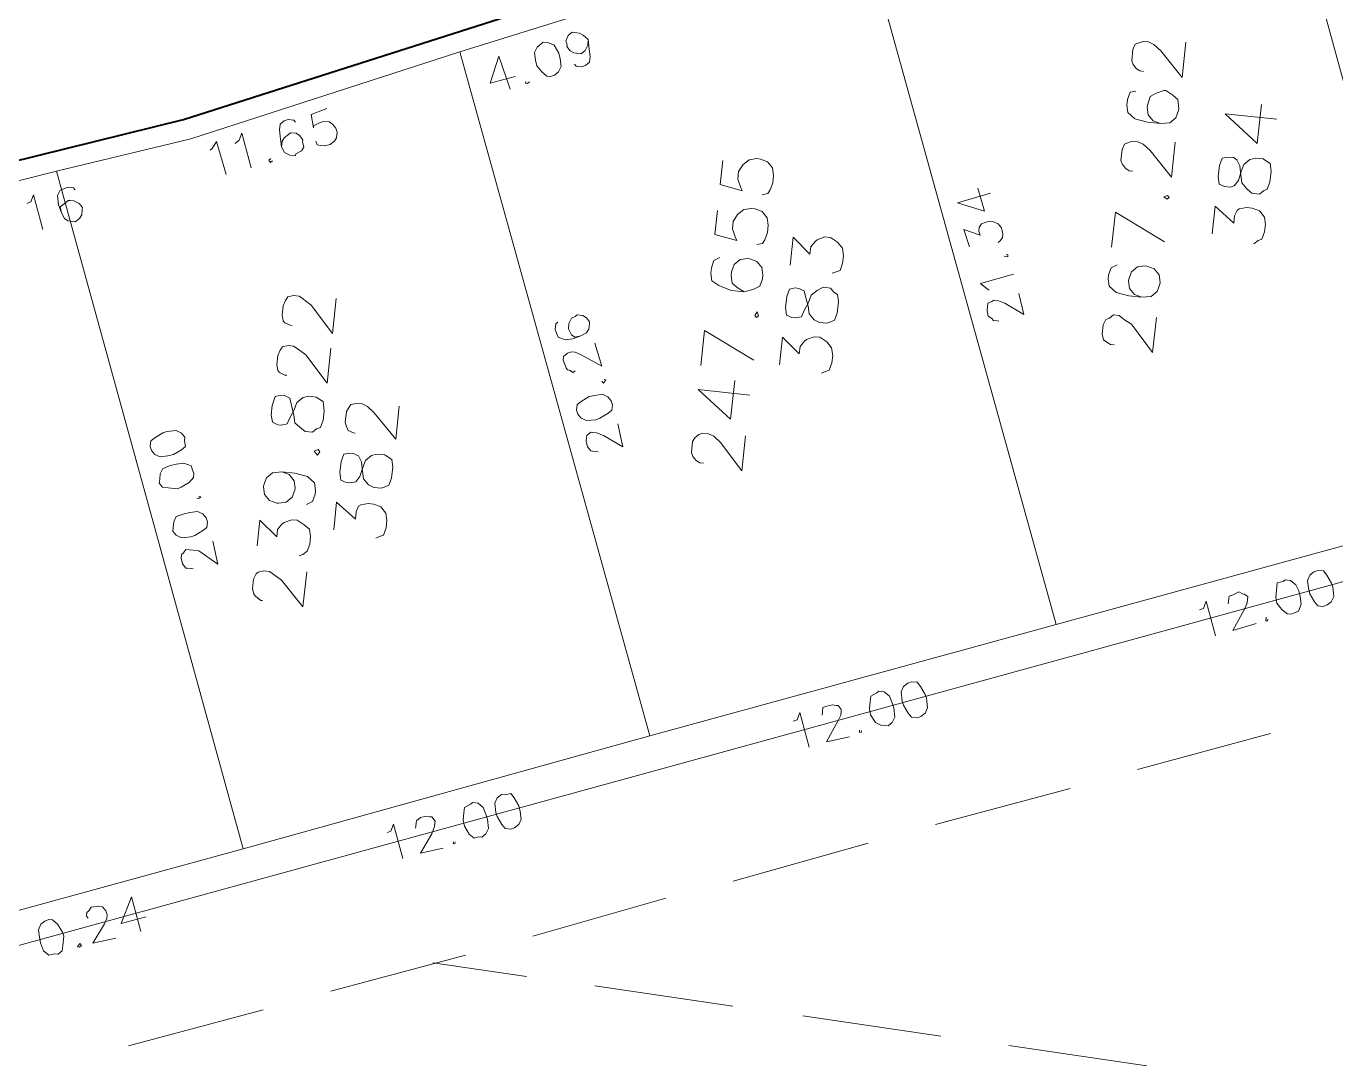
# Model space of a CAD drawing. Header units: metres. Extents: x -977055 to 805873, y -1033982 to 242021.
# Drawn here: x 2733.51 to 2770.98, y 1083.39 to 1112.94 of the extents above; entities that cross this region are included whole.
import ezdxf

# ---------------------------------------------------------------- set-up
doc = ezdxf.new("R2010")
doc.units = ezdxf.units.M
for name, color, linetype in [('PDF_acera', 7, 'Continuous'), ('PDF_areas por lote', 7, 'Continuous'), ('PDF_COTAS', 7, 'Continuous'), ('PDF_linea de centro', 7, 'Continuous'), ('PDF_LOTES', 7, 'Continuous'), ('PDF_No. lotes', 7, 'Continuous'), ('PDF_Poligono Ceres', 7, 'Continuous')]:
    doc.layers.add(name, color=color, linetype=linetype)

# ---------------------------------------------------------------- blocks, each defined once
blk = doc.blocks.new('CALLE')
at = {"layer": 'PDF_acera', "lineweight": 9}
blk.add_lwpolyline([(39.010727, -232.196302, -0.3800811), (49.067424, -237.29328), (76.670496, -307.35936)], format="xyb", dxfattribs=at)
at = {"layer": 'PDF_areas por lote', "lineweight": 9}
for points in [[(58.466016, -244.4904), (58.466016, -244.448064), (58.550688, -244.321056), (58.593024, -244.27872), (58.720032, -244.236384), (58.931712, -244.236384), (59.05872, -244.27872), (59.101056, -244.321056), (59.143392, -244.448064), (59.143392, -244.575072), (59.101056, -244.659744), (58.974048, -244.871424), (58.42368, -245.421792), (59.228064, -245.421792)], [(59.69376, -244.236384), (60.286464, -244.236384), (59.947776, -244.659744), (60.11712, -244.659744), (60.244128, -244.744416), (60.286464, -244.786752), (60.371136, -244.956096), (60.371136, -245.083104), (60.286464, -245.252448), (60.201792, -245.379456), (60.032448, -245.421792), (59.863104, -245.421792), (59.69376, -245.379456), (59.609088, -245.294784), (59.566752, -245.210112)], [(61.429536, -244.617408), (61.3872, -244.786752), (61.260192, -244.91376), (61.090848, -244.956096), (61.048512, -244.956096), (60.879168, -244.91376), (60.75216, -244.786752), (60.709824, -244.617408), (60.709824, -244.575072), (60.75216, -244.405728), (60.879168, -244.27872), (61.048512, -244.236384), (61.090848, -244.236384), (61.260192, -244.27872), (61.3872, -244.405728), (61.429536, -244.617408), (61.429536, -244.91376), (61.3872, -245.210112), (61.260192, -245.379456), (61.090848, -245.421792), (61.006176, -245.421792), (60.836832, -245.379456), (60.75216, -245.252448)], [(63.631008, -244.4904), (63.631008, -244.448064), (63.673344, -244.321056), (63.71568, -244.27872), (63.842688, -244.236384), (64.054368, -244.236384), (64.181376, -244.27872), (64.266048, -244.321056), (64.308384, -244.448064), (64.308384, -244.575072), (64.266048, -244.659744), (64.13904, -244.871424), (63.546336, -245.421792), (64.35072, -245.421792)], [(64.77408, -244.4904), (64.77408, -244.448064), (64.816416, -244.321056), (64.858752, -244.27872), (64.98576, -244.236384), (65.19744, -244.236384), (65.324448, -244.27872), (65.40912, -244.321056), (65.451456, -244.448064), (65.451456, -244.575072), (65.40912, -244.659744), (65.282112, -244.871424), (64.689408, -245.421792), (65.493792, -245.421792)], [(62.65728, -254.143008), (62.65728, -254.058336), (62.699616, -253.973664), (62.784288, -253.888992), (62.86896, -253.846656), (63.122976, -253.846656), (63.207648, -253.888992), (63.29232, -253.973664), (63.334656, -254.058336), (63.334656, -254.185344), (63.29232, -254.312352), (63.165312, -254.481696), (62.572608, -255.032064), (63.376992, -255.032064)], [(64.308384, -255.032064), (64.308384, -253.846656), (63.71568, -254.65104), (64.604736, -254.65104)], [(65.112768, -255.032064), (65.663136, -253.846656), (64.858752, -253.846656)], [(67.356576, -254.016), (67.271904, -253.888992), (67.10256, -253.846656), (66.975552, -253.846656), (66.806208, -253.888992), (66.721536, -254.058336), (66.636864, -254.354688), (66.636864, -254.65104), (66.721536, -254.86272), (66.806208, -254.989728), (66.975552, -255.032064), (67.060224, -255.032064), (67.229568, -254.989728), (67.356576, -254.86272), (67.398912, -254.693376), (67.398912, -254.65104), (67.356576, -254.481696), (67.229568, -254.354688), (67.060224, -254.312352), (66.975552, -254.312352), (66.806208, -254.354688), (66.721536, -254.481696), (66.636864, -254.65104)], [(68.414976, -253.846656), (67.864608, -253.846656), (67.779936, -254.354688), (67.864608, -254.312352), (68.033952, -254.22768), (68.203296, -254.22768), (68.37264, -254.312352), (68.499648, -254.43936), (68.541984, -254.608704), (68.541984, -254.693376), (68.499648, -254.86272), (68.37264, -254.989728), (68.203296, -255.032064), (68.033952, -255.032064), (67.864608, -254.989728), (67.779936, -254.947392), (67.7376, -254.820384)], [(69.558048, -253.846656), (69.00768, -253.846656), (68.923008, -254.354688), (69.00768, -254.312352), (69.177024, -254.22768), (69.346368, -254.22768), (69.515712, -254.312352), (69.64272, -254.43936), (69.685056, -254.608704), (69.685056, -254.693376), (69.64272, -254.86272), (69.515712, -254.989728), (69.346368, -255.032064), (69.177024, -255.032064), (69.00768, -254.989728), (68.923008, -254.947392), (68.880672, -254.820384)], [(66.340512, -263.160576), (66.340512, -263.075904), (66.382848, -262.991232), (66.425184, -262.90656), (66.552192, -262.864224), (66.763872, -262.864224), (66.89088, -262.90656), (66.933216, -262.991232), (67.017888, -263.075904), (67.017888, -263.202912), (66.933216, -263.32992), (66.848544, -263.499264), (66.25584, -264.049632), (67.060224, -264.049632)], [(68.16096, -263.033568), (68.076288, -262.90656), (67.906944, -262.864224), (67.822272, -262.864224), (67.652928, -262.90656), (67.52592, -263.075904), (67.483584, -263.372256), (67.483584, -263.668608), (67.52592, -263.880288), (67.652928, -264.007296), (67.822272, -264.049632), (67.864608, -264.049632), (68.033952, -264.007296), (68.16096, -263.880288), (68.203296, -263.710944), (68.203296, -263.668608), (68.16096, -263.499264), (68.033952, -263.372256), (67.864608, -263.32992), (67.822272, -263.32992), (67.652928, -263.372256), (67.52592, -263.499264), (67.483584, -263.668608)], [(68.796, -264.049632), (69.346368, -262.864224), (68.541984, -262.864224)], [(70.320096, -263.160576), (70.320096, -263.075904), (70.362432, -262.991232), (70.447104, -262.90656), (70.531776, -262.864224), (70.785792, -262.864224), (70.9128, -262.90656), (70.955136, -262.991232), (70.997472, -263.075904), (70.997472, -263.202912), (70.955136, -263.32992), (70.828128, -263.499264), (70.27776, -264.049632), (71.082144, -264.049632)], [(72.140544, -263.033568), (72.098208, -262.90656), (71.928864, -262.864224), (71.801856, -262.864224), (71.632512, -262.90656), (71.505504, -263.075904), (71.463168, -263.372256), (71.463168, -263.668608), (71.505504, -263.880288), (71.632512, -264.007296), (71.801856, -264.049632), (71.844192, -264.049632), (72.055872, -264.007296), (72.140544, -263.880288), (72.225216, -263.710944), (72.225216, -263.668608), (72.140544, -263.499264), (72.055872, -263.372256), (71.844192, -263.32992), (71.801856, -263.32992), (71.632512, -263.372256), (71.505504, -263.499264), (71.463168, -263.668608)], [(72.60624, -263.160576), (72.60624, -263.075904), (72.648576, -262.991232), (72.733248, -262.90656), (72.81792, -262.864224), (73.071936, -262.864224), (73.198944, -262.90656), (73.24128, -262.991232), (73.283616, -263.075904), (73.283616, -263.202912), (73.24128, -263.32992), (73.114272, -263.499264), (72.563904, -264.049632), (73.368288, -264.049632)]]:
    blk.add_lwpolyline(points, dxfattribs=at)
for points in [[(62.699616, -244.236384), (62.530272, -244.27872), (62.487936, -244.405728), (62.487936, -244.4904), (62.530272, -244.617408), (62.65728, -244.659744), (62.86896, -244.744416), (63.038304, -244.786752), (63.165312, -244.91376), (63.207648, -245.040768), (63.207648, -245.210112), (63.165312, -245.294784), (63.122976, -245.379456), (62.911296, -245.421792), (62.699616, -245.421792), (62.530272, -245.379456), (62.487936, -245.294784), (62.403264, -245.210112), (62.403264, -245.040768), (62.487936, -244.91376), (62.572608, -244.786752), (62.741952, -244.744416), (62.995968, -244.659744), (63.122976, -244.617408), (63.165312, -244.4904), (63.165312, -244.405728), (63.122976, -244.27872), (62.911296, -244.236384)], [(61.979904, -245.294784), (61.895232, -245.379456), (61.979904, -245.421792), (62.02224, -245.379456)], [(66.128832, -254.947392), (66.086496, -254.989728), (66.128832, -255.032064), (66.213504, -254.989728)], [(69.812064, -263.922624), (69.769728, -264.007296), (69.812064, -264.049632), (69.8544, -264.007296)]]:
    blk.add_lwpolyline(points, close=True, dxfattribs=at)
at = {"layer": 'PDF_COTAS', "lineweight": 9}
for points in [[(66.89088, -238.182336), (66.933216, -238.267008), (67.10256, -238.309344), (66.340512, -238.605696)], [(67.31424, -239.240736), (67.356576, -239.1984), (67.356576, -239.071392), (67.31424, -238.98672), (67.271904, -238.902048), (67.144896, -238.859712), (66.933216, -238.902048), (66.763872, -238.98672), (66.636864, -239.071392), (66.594528, -239.156064), (66.594528, -239.283072), (66.594528, -239.325408), (66.6792, -239.41008), (66.763872, -239.452416), (66.89088, -239.452416), (66.933216, -239.452416), (67.017888, -239.367744), (67.060224, -239.240736), (67.060224, -239.156064), (67.060224, -239.113728), (66.975552, -239.029056), (66.89088, -238.944384), (66.763872, -238.98672)], [(50.845536, -241.3152), (50.887872, -241.272864), (50.972544, -241.272864), (51.01488, -241.3152), (51.099552, -241.357536), (51.141888, -241.52688), (51.141888, -241.611552), (51.099552, -241.653888), (51.057216, -241.696224), (50.972544, -241.73856), (50.887872, -241.73856), (50.760864, -241.696224), (50.295168, -241.484544), (50.464512, -241.992576)], [(50.676192, -242.542944), (51.43824, -242.246592), (50.8032, -242.077248), (51.01488, -242.627616)], [(68.541984, -242.204256), (68.58432, -242.246592), (68.753664, -242.331264), (68.033952, -242.627616)], [(68.753664, -242.754624), (68.838336, -242.839296), (69.00768, -242.881632), (68.245632, -243.177984)], [(68.499648, -243.601344), (68.457312, -243.559008), (68.414976, -243.601344), (68.457312, -243.64368)], [(69.388704, -244.06704), (69.43104, -244.024704), (69.43104, -243.897696), (69.388704, -243.813024), (69.304032, -243.728352), (69.177024, -243.728352), (68.965344, -243.770688), (68.796, -243.813024), (68.668992, -243.897696), (68.626656, -244.024704), (68.626656, -244.151712), (68.668992, -244.151712), (68.753664, -244.27872), (68.838336, -244.321056), (68.965344, -244.27872), (69.00768, -244.27872), (69.092352, -244.194048), (69.134688, -244.109376), (69.134688, -243.982368), (69.092352, -243.940032), (69.00768, -243.85536), (68.923008, -243.813024), (68.796, -243.813024)], [(69.769728, -244.744416), (69.600384, -244.405728), (69.304032, -244.4904), (69.346368, -244.4904), (69.43104, -244.617408), (69.473376, -244.70208), (69.473376, -244.829088), (69.43104, -244.91376), (69.346368, -244.998432), (69.261696, -245.040768), (69.134688, -245.040768), (69.050016, -244.998432), (68.965344, -244.91376), (68.923008, -244.786752), (68.923008, -244.70208), (68.923008, -244.617408), (69.00768, -244.575072)], [(53.512704, -247.87728), (53.55504, -247.961952), (53.724384, -248.004288), (52.962336, -248.30064)], [(53.682048, -248.51232), (53.724384, -248.51232), (53.809056, -248.51232), (53.851392, -248.51232), (53.936064, -248.596992), (53.9784, -248.724), (53.9784, -248.808672), (53.9784, -248.851008), (53.893728, -248.93568), (53.851392, -248.93568), (53.76672, -248.93568), (53.597376, -248.893344), (53.13168, -248.681664), (53.301024, -249.189696)], [(70.658784, -248.851008), (71.378496, -248.51232), (70.743456, -248.385312), (70.955136, -248.93568)], [(53.470368, -249.401376), (53.428032, -249.401376), (53.428032, -249.443712), (53.470368, -249.443712)], [(70.870464, -249.189696), (70.828128, -249.189696), (70.828128, -249.232032), (70.870464, -249.274368)], [(71.9712, -250.502112), (71.844192, -250.502112), (71.717184, -250.459776), (71.632512, -250.375104), (71.632512, -250.332768), (71.632512, -250.20576), (71.674848, -250.121088), (71.75952, -250.036416), (71.801856, -250.036416), (71.886528, -249.99408), (72.013536, -250.036416), (72.098208, -250.121088), (72.098208, -250.163424), (72.098208, -250.290432), (72.055872, -250.375104), (71.9712, -250.502112), (71.75952, -250.544448), (71.590176, -250.586784), (71.463168, -250.586784), (71.378496, -250.502112), (71.33616, -250.41744), (71.33616, -250.290432), (71.378496, -250.248096)], [(57.026592, -256.810176), (57.068928, -256.894848), (57.238272, -256.937184), (56.476224, -257.233536)], [(57.238272, -257.445216), (57.322944, -257.445216), (57.407616, -257.445216), (57.449952, -257.529888), (57.492288, -257.656896), (57.492288, -257.741568), (57.492288, -257.783904), (57.407616, -257.868576), (57.36528, -257.868576), (57.280608, -257.868576), (57.1536, -257.82624), (56.645568, -257.61456), (56.814912, -258.122592)], [(56.984256, -258.334272), (56.94192, -258.334272), (56.94192, -258.376608), (56.984256, -258.376608)], [(60.54048, -265.743072), (60.582816, -265.827744), (60.75216, -265.87008), (59.990112, -266.166432)], [(60.75216, -266.378112), (60.794496, -266.378112), (60.879168, -266.378112), (60.921504, -266.378112), (60.96384, -266.462784), (61.048512, -266.589792), (61.006176, -266.674464), (61.006176, -266.7168), (60.96384, -266.801472), (60.879168, -266.801472), (60.794496, -266.801472), (60.667488, -266.759136), (60.159456, -266.547456), (60.371136, -267.055488)], [(60.54048, -267.267168), (60.455808, -267.267168), (60.455808, -267.309504), (60.498144, -267.309504)]]:
    blk.add_lwpolyline(points, dxfattribs=at)
for points in [[(50.676192, -240.341472), (50.59152, -240.2568), (50.464512, -240.214464), (50.295168, -240.2568), (50.16816, -240.299136), (49.998816, -240.383808), (49.914144, -240.510816), (49.95648, -240.637824), (49.95648, -240.722496), (50.041152, -240.807168), (50.16816, -240.807168), (50.37984, -240.807168), (50.464512, -240.764832), (50.633856, -240.637824), (50.718528, -240.510816), (50.718528, -240.426144)], [(50.252832, -241.188192), (50.16816, -241.145856), (50.16816, -241.188192), (50.210496, -241.230528)], [(61.59888, -241.611552), (61.514208, -241.696224), (61.471872, -241.823232), (61.514208, -241.992576), (61.556544, -242.119584), (61.683552, -242.288928), (61.768224, -242.3736), (61.895232, -242.331264), (61.979904, -242.331264), (62.064576, -242.246592), (62.106912, -242.119584), (62.064576, -241.907904), (62.02224, -241.823232), (61.895232, -241.653888), (61.81056, -241.569216), (61.683552, -241.569216)], [(61.59888, -241.611552), (61.514208, -241.696224), (61.471872, -241.823232), (61.514208, -241.992576), (61.556544, -242.119584), (61.683552, -242.288928), (61.768224, -242.3736), (61.895232, -242.331264), (61.979904, -242.331264), (62.064576, -242.246592), (62.106912, -242.119584), (62.064576, -241.907904), (62.02224, -241.823232), (61.895232, -241.653888), (61.81056, -241.569216), (61.683552, -241.569216)], [(60.879168, -241.865568), (60.794496, -241.95024), (60.794496, -242.077248), (60.794496, -242.288928), (60.836832, -242.3736), (60.96384, -242.542944), (61.090848, -242.627616), (61.17552, -242.627616), (61.260192, -242.58528), (61.344864, -242.542944), (61.3872, -242.3736), (61.344864, -242.204256), (61.302528, -242.077248), (61.217856, -241.907904), (61.090848, -241.865568), (60.96384, -241.865568)], [(60.879168, -241.865568), (60.794496, -241.95024), (60.794496, -242.077248), (60.794496, -242.288928), (60.836832, -242.3736), (60.96384, -242.542944), (61.090848, -242.627616), (61.17552, -242.627616), (61.260192, -242.58528), (61.344864, -242.542944), (61.3872, -242.3736), (61.344864, -242.204256), (61.302528, -242.077248), (61.217856, -241.907904), (61.090848, -241.865568), (60.96384, -241.865568)], [(59.820768, -242.288928), (59.736096, -242.3736), (59.69376, -242.500608), (59.736096, -242.712288), (59.778432, -242.79696), (59.90544, -242.966304), (59.990112, -243.050976), (60.11712, -243.050976), (60.201792, -243.00864), (60.286464, -242.923968), (60.3288, -242.79696), (60.286464, -242.627616), (60.244128, -242.500608), (60.159456, -242.331264), (60.032448, -242.288928), (59.90544, -242.288928)], [(59.820768, -242.288928), (59.736096, -242.3736), (59.69376, -242.500608), (59.736096, -242.712288), (59.778432, -242.79696), (59.90544, -242.966304), (59.990112, -243.050976), (60.11712, -243.050976), (60.201792, -243.00864), (60.286464, -242.923968), (60.3288, -242.79696), (60.286464, -242.627616), (60.244128, -242.500608), (60.159456, -242.331264), (60.032448, -242.288928), (59.90544, -242.288928)], [(59.69376, -243.22032), (59.185728, -243.389664), (59.439744, -242.923968), (59.439744, -242.79696), (59.439744, -242.712288), (59.439744, -242.627616), (59.355072, -242.58528), (59.312736, -242.542944), (59.228064, -242.542944), (59.101056, -242.58528), (59.016384, -242.669952), (59.016384, -242.712288), (59.016384, -242.79696), (59.016384, -242.839296), (59.016384, -242.79696), (59.016384, -242.712288), (59.016384, -242.669952), (59.101056, -242.58528), (59.228064, -242.542944), (59.312736, -242.542944), (59.355072, -242.58528), (59.439744, -242.627616), (59.439744, -242.712288), (59.439744, -242.79696), (59.439744, -242.923968), (59.185728, -243.389664)], [(60.667488, -242.79696), (60.667488, -242.839296), (60.625152, -242.79696), (60.625152, -242.754624), (60.625152, -242.79696), (60.667488, -242.839296)], [(71.75952, -249.443712), (71.674848, -249.35904), (71.54784, -249.316704), (71.378496, -249.35904), (71.251488, -249.401376), (71.12448, -249.528384), (71.039808, -249.655392), (71.039808, -249.740064), (71.082144, -249.824736), (71.166816, -249.909408), (71.293824, -249.951744), (71.463168, -249.909408), (71.590176, -249.867072), (71.75952, -249.740064), (71.801856, -249.613056), (71.801856, -249.486048)], [(54.359424, -249.697728), (54.274752, -249.57072), (54.147744, -249.57072), (53.9784, -249.57072), (53.851392, -249.613056), (53.682048, -249.740064), (53.597376, -249.867072), (53.639712, -249.951744), (53.639712, -250.036416), (53.724384, -250.121088), (53.851392, -250.163424), (54.063072, -250.121088), (54.147744, -250.078752), (54.317088, -249.99408), (54.40176, -249.867072), (54.40176, -249.740064)], [(54.655776, -250.375104), (54.571104, -250.290432), (54.444096, -250.248096), (54.232416, -250.290432), (54.147744, -250.332768), (53.9784, -250.459776), (53.893728, -250.544448), (53.893728, -250.671456), (53.936064, -250.756128), (54.020736, -250.8408), (54.147744, -250.883136), (54.317088, -250.8408), (54.444096, -250.798464), (54.61344, -250.671456), (54.698112, -250.586784), (54.655776, -250.459776)], [(65.239776, -251.05248), (65.19744, -250.925472), (65.239776, -250.8408), (65.366784, -250.756128), (65.493792, -250.756128), (65.6208, -250.798464), (65.663136, -250.883136), (65.705472, -250.925472), (65.705472, -251.05248), (65.663136, -251.137152), (65.578464, -251.221824), (65.536128, -251.221824), (65.40912, -251.221824), (65.324448, -251.179488), (65.239776, -251.05248), (65.155104, -250.883136), (65.112768, -250.713792), (65.155104, -250.544448), (65.239776, -250.502112), (65.324448, -250.459776), (65.451456, -250.459776), (65.493792, -250.502112), (65.451456, -250.459776), (65.324448, -250.459776), (65.239776, -250.502112), (65.155104, -250.544448), (65.112768, -250.713792), (65.155104, -250.883136), (65.239776, -251.05248), (65.324448, -251.179488), (65.40912, -251.221824), (65.536128, -251.221824), (65.578464, -251.221824), (65.663136, -251.137152), (65.705472, -251.05248), (65.705472, -250.925472), (65.663136, -250.883136), (65.6208, -250.798464), (65.493792, -250.756128), (65.366784, -250.756128), (65.239776, -250.8408), (65.19744, -250.925472)], [(65.112768, -251.391168), (64.604736, -251.602848), (64.816416, -251.094816), (64.858752, -250.967808), (64.858752, -250.883136), (64.816416, -250.798464), (64.77408, -250.756128), (64.731744, -250.713792), (64.647072, -250.713792), (64.477728, -250.798464), (64.435392, -250.8408), (64.435392, -250.883136), (64.393056, -250.967808), (64.435392, -251.010144), (64.393056, -250.967808), (64.435392, -250.883136), (64.435392, -250.8408), (64.477728, -250.798464), (64.647072, -250.713792), (64.731744, -250.713792), (64.77408, -250.756128), (64.816416, -250.798464), (64.858752, -250.883136), (64.858752, -250.967808), (64.816416, -251.094816), (64.604736, -251.602848)], [(63.461664, -251.179488), (63.376992, -251.26416), (63.334656, -251.391168), (63.376992, -251.602848), (63.419328, -251.68752), (63.546336, -251.856864), (63.631008, -251.941536), (63.758016, -251.941536), (63.842688, -251.8992), (63.92736, -251.814528), (63.969696, -251.68752), (63.92736, -251.518176), (63.885024, -251.391168), (63.758016, -251.221824), (63.673344, -251.137152), (63.546336, -251.137152)], [(63.461664, -251.179488), (63.376992, -251.26416), (63.334656, -251.391168), (63.376992, -251.602848), (63.419328, -251.68752), (63.546336, -251.856864), (63.631008, -251.941536), (63.758016, -251.941536), (63.842688, -251.8992), (63.92736, -251.814528), (63.969696, -251.68752), (63.92736, -251.518176), (63.885024, -251.391168), (63.758016, -251.221824), (63.673344, -251.137152), (63.546336, -251.137152)], [(63.334656, -252.11088), (62.826624, -252.280224), (63.038304, -251.814528), (63.08064, -251.645184), (63.08064, -251.560512), (63.08064, -251.518176), (62.995968, -251.433504), (62.953632, -251.433504), (62.86896, -251.433504), (62.741952, -251.47584), (62.65728, -251.560512), (62.65728, -251.602848), (62.65728, -251.68752), (62.65728, -251.729856), (62.65728, -251.68752), (62.65728, -251.602848), (62.65728, -251.560512), (62.741952, -251.47584), (62.86896, -251.433504), (62.953632, -251.433504), (62.995968, -251.433504), (63.08064, -251.518176), (63.08064, -251.560512), (63.08064, -251.645184), (63.038304, -251.814528), (62.826624, -252.280224)], [(64.308384, -251.68752), (64.308384, -251.729856), (64.223712, -251.68752), (64.266048, -251.645184), (64.223712, -251.68752), (64.308384, -251.729856)], [(57.873312, -258.630624), (57.78864, -258.503616), (57.661632, -258.503616), (57.492288, -258.503616), (57.36528, -258.545952), (57.195936, -258.67296), (57.1536, -258.799968), (57.1536, -258.88464), (57.1536, -258.969312), (57.238272, -259.053984), (57.36528, -259.09632), (57.57696, -259.053984), (57.661632, -259.011648), (57.830976, -258.926976), (57.915648, -258.799968), (57.915648, -258.67296)], [(58.169664, -259.308), (58.084992, -259.223328), (57.957984, -259.180992), (57.746304, -259.223328), (57.661632, -259.265664), (57.492288, -259.392672), (57.407616, -259.477344), (57.407616, -259.604352), (57.449952, -259.689024), (57.534624, -259.773696), (57.661632, -259.816032), (57.873312, -259.773696), (57.957984, -259.73136), (58.127328, -259.604352), (58.212, -259.51968), (58.212, -259.392672)], [(69.558048, -259.689024), (69.050016, -259.900704), (69.177024, -259.265664), (69.473376, -259.985376), (69.177024, -259.265664), (69.050016, -259.900704)], [(68.37264, -260.281728), (68.414976, -260.324064), (68.499648, -260.3664), (68.58432, -260.3664), (68.711328, -260.324064), (68.796, -260.239392), (68.838336, -260.112384), (68.838336, -260.027712), (68.796, -259.94304), (68.753664, -259.858368), (68.668992, -259.816032), (68.58432, -259.816032), (68.499648, -259.858368), (68.58432, -259.477344), (68.203296, -259.646688), (68.58432, -259.477344), (68.499648, -259.858368), (68.58432, -259.816032), (68.668992, -259.816032), (68.753664, -259.858368), (68.796, -259.94304), (68.838336, -260.027712), (68.838336, -260.112384), (68.796, -260.239392), (68.711328, -260.324064), (68.58432, -260.3664), (68.499648, -260.3664), (68.414976, -260.324064)], [(67.271904, -260.874432), (66.806208, -261.043776), (67.017888, -260.57808), (67.060224, -260.408736), (67.060224, -260.324064), (67.017888, -260.281728), (66.975552, -260.197056), (66.89088, -260.197056), (66.806208, -260.197056), (66.6792, -260.239392), (66.636864, -260.324064), (66.594528, -260.3664), (66.594528, -260.451072), (66.594528, -260.493408), (66.594528, -260.451072), (66.594528, -260.3664), (66.636864, -260.324064), (66.6792, -260.239392), (66.806208, -260.197056), (66.89088, -260.197056), (66.975552, -260.197056), (67.017888, -260.281728), (67.060224, -260.324064), (67.060224, -260.408736), (67.017888, -260.57808), (66.806208, -261.043776)], [(67.695264, -260.705088), (67.398912, -259.985376), (67.31424, -260.112384), (67.271904, -260.197056), (67.31424, -260.112384), (67.398912, -259.985376)], [(68.118624, -260.493408), (68.118624, -260.535744), (68.076288, -260.535744), (68.076288, -260.451072), (68.076288, -260.535744), (68.118624, -260.535744)], [(61.3872, -267.56352), (61.344864, -267.436512), (61.17552, -267.436512), (61.006176, -267.436512), (60.879168, -267.478848), (60.75216, -267.605856), (60.667488, -267.732864), (60.667488, -267.817536), (60.709824, -267.902208), (60.75216, -267.98688), (60.921504, -268.029216), (61.090848, -267.98688), (61.217856, -267.944544), (61.344864, -267.859872), (61.429536, -267.732864), (61.429536, -267.605856)], [(61.683552, -268.240896), (61.59888, -268.156224), (61.471872, -268.113888), (61.302528, -268.156224), (61.17552, -268.19856), (61.006176, -268.325568), (60.921504, -268.41024), (60.921504, -268.537248), (60.96384, -268.62192), (61.048512, -268.706592), (61.17552, -268.748928), (61.3872, -268.706592), (61.471872, -268.664256), (61.641216, -268.537248), (61.725888, -268.452576), (61.725888, -268.325568)]]:
    blk.add_lwpolyline(points, close=True, dxfattribs=at)
at = {"layer": 'PDF_linea de centro', "lineweight": 9}
for points in [[(48.05136, -242.542944), (49.194432, -245.506464)], [(49.787136, -246.988224), (50.930208, -249.951744)], [(50.676192, -249.232032), (50.59152, -251.391168)], [(51.522912, -251.433504), (52.70832, -254.354688)], [(50.549184, -252.9576), (50.422176, -256.1328)], [(53.258688, -255.836448), (54.444096, -258.799968)], [(50.37984, -257.741568), (50.252832, -260.916768)], [(55.0368, -260.281728), (56.179872, -263.245248)], [(50.210496, -262.4832), (50.083488, -265.6584)], [(56.772576, -264.727008), (57.915648, -267.648192)]]:
    blk.add_lwpolyline(points, dxfattribs=at)
at = {"layer": 'PDF_LOTES', "lineweight": 20}
for points in [[(64.054368, -229.88448), (65.239776, -233.05968), (67.10256, -237.166272), (67.695264, -238.77504), (52.792992, -244.659744), (49.279104, -235.726848)], [(67.695264, -238.77504), (68.753664, -241.73856), (71.378496, -247.623264), (56.349216, -253.59264), (52.792992, -244.659744)], [(71.378496, -247.623264), (72.775584, -250.8408), (75.654432, -256.259808), (59.863104, -262.525536), (56.349216, -253.59264)], [(63.376992, -271.458432), (59.863104, -262.525536), (75.654432, -256.259808), (75.823776, -256.55616), (80.396064, -264.049632), (80.65008, -264.642336)], [(80.65008, -264.642336), (84.629664, -273.363552), (66.89088, -280.391328), (63.376992, -271.458432)]]:
    blk.add_lwpolyline(points, close=True, dxfattribs=at)
at = {"layer": 'PDF_No. lotes', "lineweight": 20}
for points in [[(60.244128, -245.929824), (60.879168, -245.929824), (60.54048, -246.39552), (60.709824, -246.39552), (60.836832, -246.437856), (60.879168, -246.480192), (60.921504, -246.649536), (60.921504, -246.776544), (60.879168, -246.945888), (60.75216, -247.072896), (60.582816, -247.115232), (60.413472, -247.115232), (60.244128, -247.072896), (60.201792, -246.988224), (60.159456, -246.903552)], [(62.487936, -246.18384), (62.487936, -246.141504), (62.530272, -246.014496), (62.614944, -245.97216), (62.699616, -245.929824), (62.953632, -245.929824), (63.038304, -245.97216), (63.122976, -246.014496), (63.165312, -246.141504), (63.165312, -246.268512), (63.122976, -246.39552), (62.995968, -246.564864), (62.4456, -247.115232), (63.207648, -247.115232)], [(65.070432, -255.624768), (65.705472, -255.624768), (65.366784, -256.048128), (65.536128, -256.048128), (65.663136, -256.1328), (65.705472, -256.175136), (65.790144, -256.34448), (65.790144, -256.471488), (65.705472, -256.640832), (65.578464, -256.76784), (65.40912, -256.810176), (65.239776, -256.810176), (65.070432, -256.76784), (65.028096, -256.683168), (64.98576, -256.598496)], [(67.356576, -255.624768), (67.991616, -255.624768), (67.652928, -256.048128), (67.822272, -256.048128), (67.94928, -256.1328), (67.991616, -256.175136), (68.076288, -256.34448), (68.076288, -256.471488), (67.991616, -256.640832), (67.864608, -256.76784), (67.695264, -256.810176), (67.52592, -256.810176), (67.356576, -256.76784), (67.31424, -256.683168), (67.271904, -256.598496)], [(69.092352, -265.108032), (69.727392, -265.108032), (69.388704, -265.573728), (69.558048, -265.573728), (69.685056, -265.616064), (69.727392, -265.6584), (69.769728, -265.827744), (69.769728, -265.954752), (69.727392, -266.124096), (69.600384, -266.251104), (69.43104, -266.29344), (69.261696, -266.29344), (69.092352, -266.251104), (69.050016, -266.166432), (68.965344, -266.08176)], [(71.844192, -266.29344), (71.844192, -265.108032), (71.251488, -265.912416), (72.140544, -265.912416)]]:
    blk.add_lwpolyline(points, dxfattribs=at)
for points in [[(61.556544, -245.929824), (61.3872, -245.97216), (61.344864, -246.099168), (61.344864, -246.18384), (61.3872, -246.310848), (61.514208, -246.39552), (61.725888, -246.437856), (61.895232, -246.480192), (62.02224, -246.6072), (62.064576, -246.734208), (62.064576, -246.903552), (62.02224, -246.988224), (61.979904, -247.072896), (61.81056, -247.115232), (61.556544, -247.115232), (61.3872, -247.072896), (61.344864, -246.988224), (61.302528, -246.903552), (61.302528, -246.734208), (61.344864, -246.6072), (61.471872, -246.480192), (61.641216, -246.437856), (61.852896, -246.39552), (61.979904, -246.310848), (62.02224, -246.18384), (62.02224, -246.099168), (61.979904, -245.97216), (61.81056, -245.929824)], [(66.382848, -255.624768), (66.213504, -255.667104), (66.171168, -255.794112), (66.171168, -255.878784), (66.213504, -256.005792), (66.340512, -256.048128), (66.552192, -256.1328), (66.721536, -256.175136), (66.848544, -256.302144), (66.933216, -256.429152), (66.933216, -256.598496), (66.848544, -256.683168), (66.806208, -256.76784), (66.636864, -256.810176), (66.382848, -256.810176), (66.213504, -256.76784), (66.171168, -256.683168), (66.128832, -256.598496), (66.128832, -256.429152), (66.171168, -256.302144), (66.298176, -256.175136), (66.46752, -256.1328), (66.6792, -256.048128), (66.806208, -256.005792), (66.848544, -255.878784), (66.848544, -255.794112), (66.806208, -255.667104), (66.636864, -255.624768)], [(70.404768, -265.108032), (70.235424, -265.150368), (70.193088, -265.277376), (70.193088, -265.404384), (70.235424, -265.489056), (70.362432, -265.573728), (70.574112, -265.616064), (70.743456, -265.6584), (70.870464, -265.785408), (70.9128, -265.912416), (70.9128, -266.08176), (70.870464, -266.166432), (70.828128, -266.251104), (70.658784, -266.29344), (70.404768, -266.29344), (70.235424, -266.251104), (70.193088, -266.166432), (70.108416, -266.08176), (70.108416, -265.912416), (70.193088, -265.785408), (70.320096, -265.6584), (70.48944, -265.616064), (70.70112, -265.573728), (70.828128, -265.489056), (70.870464, -265.404384), (70.870464, -265.277376), (70.828128, -265.150368), (70.658784, -265.108032)]]:
    blk.add_lwpolyline(points, close=True, dxfattribs=at)
at = {"layer": 'PDF_Poligono Ceres', "lineweight": 40}
blk.add_lwpolyline([(51.141888, -203.00112), (54.655776, -216.252288), (55.163808, -217.099008), (59.2704, -221.374944), (63.546336, -227.174976), (65.705472, -232.890336), (67.52592, -236.996928), (69.177024, -241.52688), (73.198944, -250.62912), (76.247136, -256.34448), (80.819424, -263.837952), (86.534784, -276.369408), (88.69392, -282.719808), (91.318752, -290.551968), (93.1392, -295.843968), (95.806368, -307.401696), (80.692416, -307.486368), (64.054368, -307.020672), (43.987104, -307.613376), (32.048352, -308.20608), (0.21168, -306.30096)], dxfattribs=at)

msp = doc.modelspace()

# ---------------------------------------------------------------- block references
at = {"xscale": 1.255773352820658, "yscale": 1.255773352820658, "zscale": 1.255773352820658, "rotation": 83.85573648860341}
msp.add_blockref('CALLE', (2427.15058, 1056.36283, 1015.371), dxfattribs=at)

doc.saveas('drawing.dxf')
